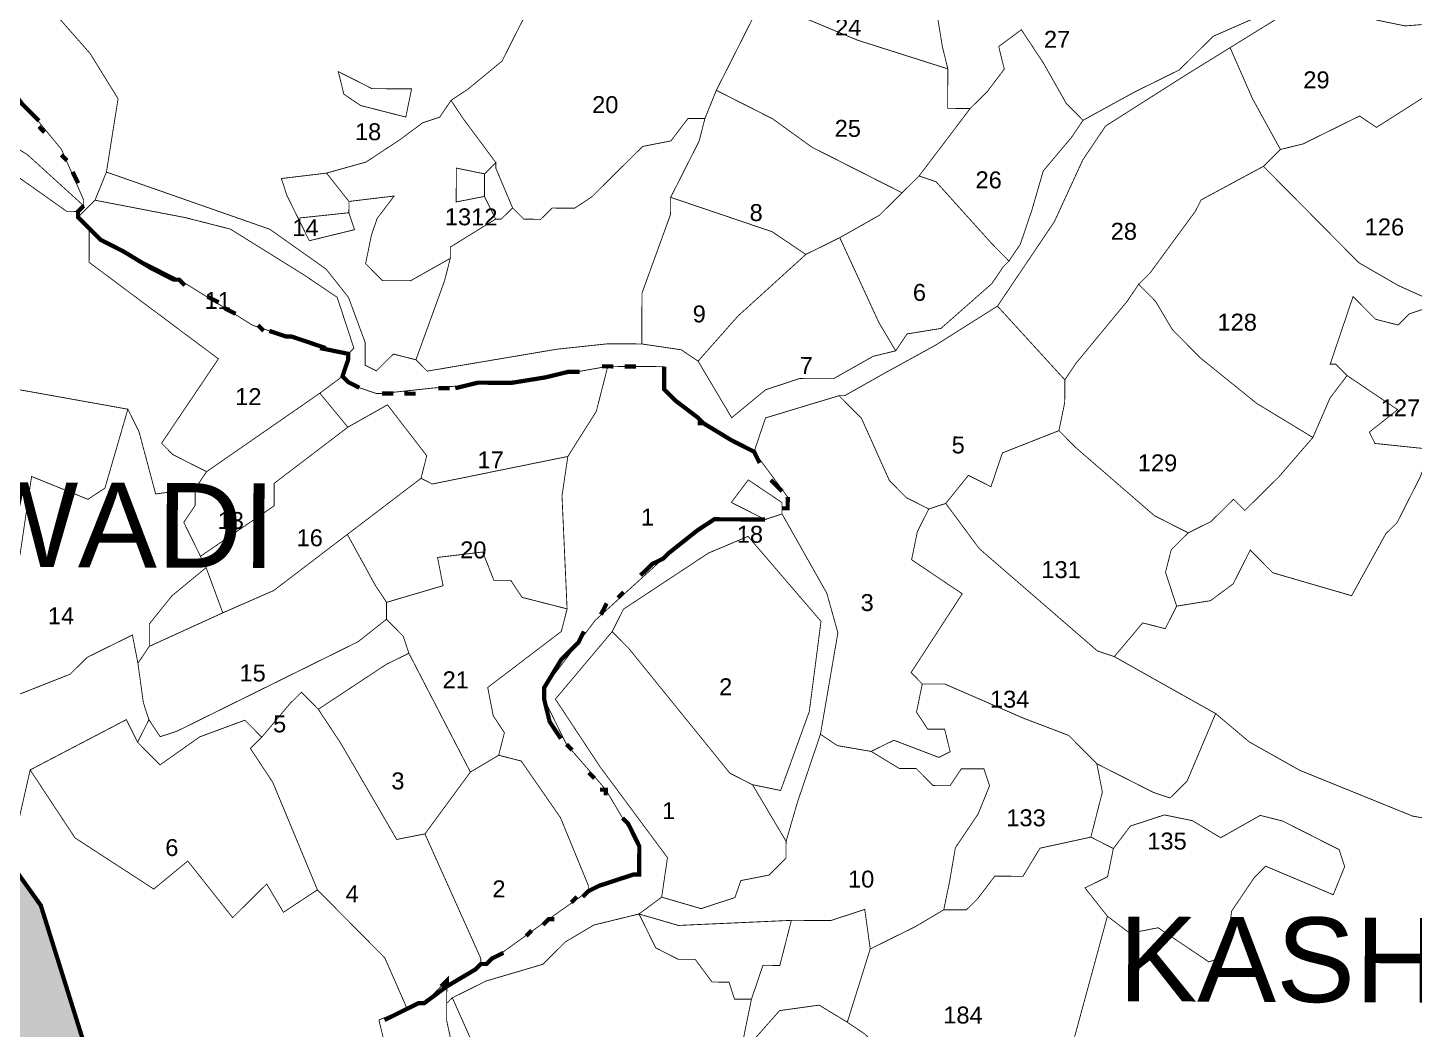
# Model space of a CAD drawing. Header units: metres. Extents: x 318080 to 326887, y 1838772 to 1852662.
# Drawn here: x 320271 to 321262, y 1850229 to 1850945 of the extents above; entities that cross this region are included whole.
import ezdxf

# ---------------------------------------------------------------- set-up
doc = ezdxf.new("R2010")
doc.units = ezdxf.units.M
doc.header["$MEASUREMENT"] = 0
for name, color, linetype in [('500M CRZ LINE', 11, 'Continuous'), ('NDZ-500M FROM CRZ', 2, 'Continuous'), ('SURVEY NO.', 7, 'Continuous'), ('SURVEY PLOT BOUNDARY', 35, 'Continuous'), ('VILLAGE BOUNDARY', 212, 'Continuous'), ('VILLAGE NAME', 3, 'Continuous')]:
    doc.layers.add(name, color=color, linetype=linetype)
doc.styles.add('PDF Arial', font='arial.ttf')
doc.styles.get("Standard").update_dxf_attribs({"font": 'arial.ttf'})

# ---------------------------------------------------------------- blocks, each defined once
blk = doc.blocks.new('22')
at = {"layer": 'NDZ-500M FROM CRZ'}
h = blk.add_hatch(dxfattribs=at)
h.set_pattern_fill('CROSS', color=256, scale=1.210221, angle=-0.27582)
h.set_pattern_definition([(359.724175, (307091.112, 1837970.982), (7.7218084, 7.6478177), [3.842451, -11.527353]), (89.724175, (307093.024, 1837969.051), (-7.6478177, 7.7218084), [3.842451, -11.527353])])
h.paths.add_polyline_path([(320359.75, 1850062.41), (320330.07, 1850159.66), (320280.61, 1850317.59), (320208.49, 1850418.8), (320084.03, 1850540.44), (320019.33, 1850597.17), (320027.98, 1850713.57), (320005, 1850883.74), (319985.38, 1850996.8), (319955.45, 1851075.12), (319942.64, 1851161.4), (319956.45, 1851281.25), (319971.21, 1851404.35), (319963.66, 1851513.32), (319935.89, 1851610.28), (319930.34, 1851651.74), (319953, 1851811.92), (319957.38, 1851884.52), (319949.85, 1851995.5), (319987.19, 1852037.45), (320026.98, 1852095.99), (320065.67, 1852172.46), (320100.58, 1852303.41), (320109.15, 1852406.25), (320109.52, 1852505.42), (320101.83, 1852561.61), (320094, 1852612.08), (320081.44, 1852654.5), (319764.78, 1852656.03), (319767.44, 1852647.94), (319771.43, 1852639.86), (319779.44, 1852627.71), (319779.42, 1852623.68), (319783.43, 1852619.63), (319787.43, 1852611.54), (319791.4, 1852599.42), (319795.38, 1852587.29), (319799.36, 1852575.17), (319799.28, 1852559.03), (319803.27, 1852550.94), (319803.19, 1852534.81), (319807.17, 1852522.68), (319806.92, 1852470.24), (319810.89, 1852458.12), (319810.62, 1852401.63), (319806.53, 1852389.55), (319806.3, 1852341.14), (319802.2, 1852329.05), (319798.13, 1852321.01), (319798.07, 1852308.9), (319793.98, 1852296.82), (319789.89, 1852284.73), (319783.75, 1852266.61), (319773.62, 1852256.57), (319769.53, 1852244.49), (319761.4, 1852232.42), (319753.29, 1852224.39), (319749.24, 1852220.38), (319741.14, 1852212.35), (319733.03, 1852204.32), (319720.89, 1852196.31), (319712.78, 1852188.28), (319700.64, 1852180.27), (319688.52, 1852176.29), (319680.42, 1852168.26), (319672.35, 1852168.3), (319660.21, 1852160.29), (319652.14, 1852160.33), (319652.12, 1852156.3), (319648.07, 1852152.28), (319652.02, 1852136.12), (319651.89, 1852107.88), (319647.78, 1852091.77), (319647.72, 1852079.66), (319643.63, 1852067.58), (319639.53, 1852055.5), (319635.44, 1852043.41), (319635.42, 1852039.38), (319631.33, 1852027.29), (319623.23, 1852019.26), (319623.21, 1852015.23), (319627.22, 1852011.18), (319631.2, 1851999.05), (319635.19, 1851990.96), (319639.2, 1851986.91), (319639.19, 1851982.88), (319643.18, 1851974.79), (319647.16, 1851962.67), (319651.13, 1851950.54), (319651.09, 1851942.47), (319655.07, 1851930.35), (319655.01, 1851918.25), (319659.02, 1851914.2), (319658.71, 1851849.65), (319654.62, 1851837.56), (319654.6, 1851833.53), (319650.41, 1851801.27), (319650.35, 1851789.17), (319642, 1851728.69), (319637.9, 1851716.61), (319637.84, 1851704.51), (319625.51, 1851656.15), (319617.27, 1851619.88), (319621.28, 1851615.83), (319621.21, 1851599.69), (319625.18, 1851587.57), (319625.16, 1851583.53), (319633.13, 1851563.32), (319637.09, 1851547.17), (319637.05, 1851539.1), (319645.06, 1851526.95), (319649.05, 1851518.87), (319657.06, 1851506.72), (319661.04, 1851494.6), (319661, 1851486.53), (319664.97, 1851474.41), (319668.95, 1851462.29), (319668.89, 1851450.19), (319672.89, 1851442.1), (319672.61, 1851385.62), (319668.52, 1851373.53), (319668.46, 1851361.43), (319664.39, 1851353.38), (319664.35, 1851345.31), (319660.28, 1851337.26), (319656.19, 1851325.18), (319656.17, 1851321.14), (319652.12, 1851317.13), (319651.96, 1851284.85), (319647.85, 1851268.74), (319647.81, 1851260.67), (319643.68, 1851240.52), (319639.63, 1851236.5), (319639.57, 1851224.4), (319635.51, 1851220.38), (319635.48, 1851212.31), (319631.4, 1851204.26), (319631.33, 1851188.13), (319635.32, 1851180.04), (319635.3, 1851176), (319639.28, 1851163.88), (319643.23, 1851147.73), (319643.17, 1851135.62), (319651.09, 1851103.31), (319651.07, 1851099.27), (319654.96, 1851071.01), (319654.91, 1851058.91), (319658.9, 1851050.82), (319662.88, 1851038.7), (319666.87, 1851030.61), (319666.83, 1851022.54), (319670.85, 1851018.49), (319670.79, 1851006.39), (319674.76, 1850994.26), (319674.71, 1850982.16), (319682.71, 1850970.02), (319686.71, 1850961.93), (319690.7, 1850953.84), (319694.68, 1850941.72), (319694.62, 1850929.62), (319698.58, 1850913.46), (319698.42, 1850881.19), (319702.42, 1850873.1), (319706.39, 1850860.97), (319710.37, 1850848.85), (319710.29, 1850832.71), (319714.27, 1850820.59), (319714.03, 1850772.18), (319709.98, 1850768.17), (319713.97, 1850760.08), (319717.95, 1850747.95), (319721.93, 1850735.83), (319725.9, 1850723.71), (319729.88, 1850711.59), (319729.62, 1850659.14), (319725.53, 1850647.06), (319721.3, 1850606.73), (319717.21, 1850594.65), (319713.12, 1850582.57), (319704.94, 1850558.4), (319688.68, 1850534.27), (319684.59, 1850522.19), (319672.45, 1850514.18), (319668.38, 1850506.13), (319664.33, 1850502.11), (319660.24, 1850490.03), (319656.14, 1850477.94), (319648.02, 1850465.88), (319652.03, 1850461.83), (319656.03, 1850453.74), (319660.02, 1850445.65), (319668.03, 1850433.51), (319668.01, 1850429.47), (319672.03, 1850425.42), (319688.04, 1850401.14), (319692.06, 1850397.08), (319700.07, 1850384.94), (319704.06, 1850376.85), (319708.06, 1850368.76), (319736.29, 1850368.63), (319748.37, 1850364.54), (319760.48, 1850364.48), (319772.56, 1850360.38), (319784.66, 1850360.33), (319796.74, 1850356.23), (319812.86, 1850352.12), (319824.96, 1850352.06), (319837.02, 1850343.94), (319861.18, 1850335.75), (319869.21, 1850327.64), (319881.27, 1850319.52), (319889.3, 1850311.41), (319901.36, 1850303.28), (319909.39, 1850295.17), (319909.37, 1850291.14), (319913.41, 1850291.12), (319917.42, 1850287.07), (319929.46, 1850274.91), (319937.49, 1850266.8), (319945.5, 1850254.66), (319949.52, 1850250.6), (319961.58, 1850242.47), (319969.61, 1850234.37), (319984.08, 1850224.62), (319993.69, 1850210.04), (320001.72, 1850201.94), (320009.73, 1850189.8), (320013.75, 1850185.74), (320017.74, 1850177.65), (320025.75, 1850165.51), (320029.73, 1850153.39), (320033.7, 1850141.27), (320037.68, 1850129.14), (320041.63, 1850112.99), (320045.61, 1850100.86), (320045.26, 1850028.25), (320041.17, 1850016.16), (320045.18, 1850012.11), (320061.24, 1849995.89), (320069.25, 1849983.75), (320077.28, 1849975.64), (320087.95, 1849959.45), (320093.25, 1849943.29), (320101.28, 1849935.18), (320105.24, 1849919.03), (320109.21, 1849906.9), (320113.19, 1849894.78), (320113.13, 1849882.68), (320117.11, 1849870.56), (320116.95, 1849838.28), (320112.86, 1849826.2), (320112.76, 1849806.03), (320120.81, 1849801.95), (320132.89, 1849797.86), (320136.91, 1849793.81), (320144.96, 1849789.73), (320157.02, 1849781.61), (320165.05, 1849773.5), (320177.11, 1849765.37), (320185.14, 1849757.26), (320197.2, 1849749.14), (320197.18, 1849745.1), (320201.19, 1849741.05), (320209.22, 1849732.94), (320217.23, 1849720.8), (320225.26, 1849712.69), (320229.26, 1849704.6), (320233.23, 1849692.48), (320241.24, 1849680.34), (320245.22, 1849668.22), (320249.19, 1849656.09), (320249.13, 1849643.99), (320253.15, 1849639.94), (320253.05, 1849619.77), (320257.03, 1849607.64), (320256.75, 1849551.16), (320252.68, 1849543.11), (320252.62, 1849531.01), (320248.53, 1849518.93), (320248.51, 1849514.89), (320252.53, 1849510.84), (320256.5, 1849498.72), (320260.48, 1849486.59), (320264.45, 1849474.47), (320268.43, 1849462.35), (320272.42, 1849454.26), (320272.38, 1849446.19), (320276.36, 1849434.07), (320276.05, 1849369.52), (320271.96, 1849357.44), (320267.84, 1849341.32), (320267.83, 1849337.28), (320263.77, 1849333.27), (320259.7, 1849325.22), (320259.66, 1849317.15), (320255.61, 1849313.14), (320255.57, 1849305.07), (320251.48, 1849292.98), (320247.4, 1849284.93), (320243.31, 1849272.85), (320235.19, 1849260.79), (320227.08, 1849252.76), (320222.99, 1849240.67), (320218.95, 1849240.69), (320214.88, 1849232.64), (320206.78, 1849224.61), (320206.68, 1849204.44), (320210.65, 1849192.32), (320210.58, 1849176.18), (320206.5, 1849168.13), (320206.33, 1849131.82), (320202.26, 1849123.77), (320198.16, 1849111.69), (320198.15, 1849107.65), (320202.16, 1849103.6), (320202, 1849071.33), (320197.91, 1849059.24), (320197.85, 1849047.14), (320193.74, 1849031.02), (320189.67, 1849022.97), (320189.63, 1849014.9), (320184.86, 1849000.81), (320189.49, 1848986.66), (320197.5, 1848974.52), (320201.48, 1848962.4), (320201.46, 1848958.36), (320205.42, 1848942.21), (320209.41, 1848934.12), (320221.47, 1848925.99), (320229.5, 1848917.88), (320257.66, 1848901.61), (320257.64, 1848897.58), (320265.67, 1848889.47), (320273.72, 1848885.4), (320277.75, 1848885.38), (320289.83, 1848881.28), (320293.85, 1848877.23), (320301.91, 1848877.19), (320309.96, 1848873.12), (320317.99, 1848865.01), (320330.07, 1848860.92), (320342.14, 1848852.79), (320350.16, 1848844.68), (320358.21, 1848840.61), (320374.33, 1848836.5), (320386.43, 1848836.44), (320410.59, 1848828.25), (320414.63, 1848828.24), (320430.72, 1848820.09), (320442.8, 1848816), (320446.82, 1848811.94), (320454.89, 1848811.9), (320458.9, 1848807.85), (320466.95, 1848803.78), (320475, 1848799.7), (320487.08, 1848795.61), (320491.09, 1848791.56), (320495.13, 1848791.54), (320503.17, 1848787.46), (320515.22, 1848775.3), (320527.3, 1848771.21), (320535.35, 1848767.14), (320547.41, 1848759.01), (320559.47, 1848750.88), (320567.5, 1848742.78), (320579.56, 1848734.65), (320583.58, 1848730.6), (320591.6, 1848722.49), (320599.61, 1848710.35), (320607.64, 1848702.24), (320611.62, 1848690.12), (320619.63, 1848677.97), (320627.58, 1848653.73), (320631.61, 1848653.71), (320631.57, 1848645.64), (320635.57, 1848637.55), (320639.52, 1848621.4), (320639.47, 1848609.29), (320643.5, 1848609.27), (320651.51, 1848597.13), (320663.57, 1848589), (320671.6, 1848580.9), (320679.61, 1848568.75), (320687.64, 1848560.65), (320691.65, 1848556.59), (320691.63, 1848552.56), (320695.63, 1848544.47), (320703.66, 1848536.36), (320707.63, 1848524.24), (320711.61, 1848512.12), (320715.56, 1848495.96), (320719.54, 1848483.84), (320723.51, 1848471.72), (320723.05, 1848374.89), (320727.02, 1848362.77), (320731, 1848350.65), (320730.86, 1848322.41), (320734.84, 1848310.28), (320730.75, 1848298.2), (320730.73, 1848294.17), (320734.72, 1848286.08), (320738.68, 1848269.92), (320738.64, 1848261.85), (320742.63, 1848253.76), (320742.56, 1848237.63), (320746.53, 1848225.5), (320750.51, 1848213.38), (320750.43, 1848197.24), (320754.4, 1848185.12), (320754.37, 1848177.05), (320758.36, 1848168.96), (320766.37, 1848156.82), (320770.36, 1848148.73), (320774.36, 1848140.65), (320778.33, 1848128.52), (320786.34, 1848116.38), (320790.34, 1848108.29), (320794.35, 1848104.24), (320802.38, 1848096.13), (320814.44, 1848088.01), (320818.44, 1848079.92), (320826.49, 1848075.84), (320834.5, 1848063.7), (320842.52, 1848055.59), (320850.55, 1848047.49), (320850.55, 1848047.49), (320858.56, 1848035.35), (320862.58, 1848031.29), (320866.57, 1848023.2), (320882.59, 1847998.92), (320886.56, 1847986.8), (320890.56, 1847978.71), (320894.59, 1847978.69), (320902.62, 1847970.58), (320914.68, 1847962.45), (320930.74, 1847946.24), (320942.77, 1847930.04), (320946.8, 1847930.02), (320962.82, 1847905.74), (320970.85, 1847897.63), (320978.8, 1847873.39), (320986.81, 1847861.25), (320990.78, 1847849.12), (320990.72, 1847837.02), (320994.68, 1847820.86), (320994.6, 1847804.73), (320998.6, 1847796.64), (320998.48, 1847772.43), (320994.37, 1847756.31), (320994.31, 1847744.21), (320990.22, 1847732.13), (320986.13, 1847720.04), (320986.11, 1847716.01), (320990.1, 1847707.92), (320998.09, 1847691.75), (320998.05, 1847683.68), (321002.05, 1847675.59), (321002.03, 1847671.55), (321006, 1847659.43), (321005.95, 1847647.33), (321009.92, 1847635.21), (321009.73, 1847594.86), (321005.6, 1847574.71), (321005.58, 1847570.68), (321009.55, 1847558.55), (321009.45, 1847538.38), (321013.43, 1847526.26), (321013.22, 1847481.88), (321009.12, 1847469.8), (321009.09, 1847461.73), (321004.97, 1847445.61), (321004.95, 1847441.58), (321000.86, 1847429.49), (320996.81, 1847425.48), (320996.69, 1847401.27), (320992.6, 1847389.19), (320992.54, 1847377.08), (320988.45, 1847365), (320984.4, 1847360.99), (320984.36, 1847352.92), (320980.31, 1847348.9), (320976.21, 1847336.82), (320972.12, 1847324.73), (320964, 1847312.67), (320955.89, 1847304.64), (320947.76, 1847292.58), (320931.55, 1847276.52), (320927.5, 1847272.5), (320915.36, 1847264.49), (320907.25, 1847256.46), (320895.11, 1847248.45), (320882.97, 1847240.44), (320878.94, 1847240.46), (320874.89, 1847236.44), (320850.61, 1847220.42), (320842.52, 1847216.43), (320834.41, 1847208.4), (320834.33, 1847192.26), (320830.28, 1847188.25), (320830.11, 1847151.94), (320821.61, 1847063.22), (320821.59, 1847059.19), (320829.62, 1847051.08), (320833.6, 1847038.96), (320841.61, 1847026.81), (320845.58, 1847014.69), (320853.53, 1846990.45), (320857.53, 1846982.36), (320857.49, 1846974.29), (320873.49, 1846945.97), (320885.51, 1846929.78), (320889.52, 1846925.72), (320897.53, 1846913.58), (320913.57, 1846893.33), (320921.58, 1846881.19), (320925.56, 1846869.07), (320929.53, 1846856.94), (320937.54, 1846844.8), (320941.56, 1846840.75), (320953.62, 1846832.62), (320989.8, 1846808.24), (321001.89, 1846804.15), (321009.93, 1846800.07), (321046.14, 1846779.73), (321058.22, 1846775.63), (321094.41, 1846751.25), (321102.44, 1846743.15), (321110.45, 1846731), (321122.51, 1846722.88), (321130.54, 1846714.77), (321134.53, 1846706.68), (321138.53, 1846698.59), (321146.56, 1846690.49), (321154.57, 1846678.34), (321158.58, 1846674.29), (321168.62, 1846664.16), (321174.66, 1846662.11), (321178.69, 1846662.09), (321190.77, 1846658), (321194.79, 1846653.94), (321210.88, 1846645.8), (321214.9, 1846641.74), (321226.96, 1846633.62), (321235.01, 1846629.54), (321239.02, 1846625.49), (321243.05, 1846625.47), (321251.08, 1846617.36), (321263.13, 1846605.2), (321271.15, 1846597.09), (321275.15, 1846589.01), (321279.18, 1846588.99), (321287.21, 1846580.88), (321295.24, 1846572.77), (321303.25, 1846560.63), (321335.31, 1846516.1), (321343.33, 1846507.99), (321351.34, 1846495.85), (321355.38, 1846495.83), (321363.41, 1846487.72), (321375.49, 1846483.63), (321383.5, 1846471.48), (321395.56, 1846463.36), (321403.59, 1846455.25), (321407.6, 1846451.2), (321407.58, 1846447.16), (321415.63, 1846443.09), (321423.66, 1846434.98), (321423.64, 1846430.95), (321431.69, 1846426.87), (321439.72, 1846418.77), (321447.73, 1846406.62), (321451.72, 1846398.54), (321459.75, 1846390.43), (321467.76, 1846378.29), (321471.75, 1846370.2), (321475.75, 1846362.11), (321479.72, 1846349.99), (321487.73, 1846337.85), (321491.71, 1846325.72), (321491.63, 1846309.59), (321499.66, 1846301.48), (321507.71, 1846297.41), (321519.77, 1846289.28), (321531.83, 1846281.15), (321539.86, 1846273.04), (321551.92, 1846264.92), (321559.95, 1846256.81), (321563.95, 1846248.72), (321571.97, 1846240.61), (321579.98, 1846228.47), (321583.98, 1846220.38), (321587.99, 1846216.33), (321712.59, 1846122.94), (321716.63, 1846122.92), (321724.65, 1846114.81), (321825.09, 1846029.6), (321829.1, 1846025.55), (321845.16, 1846009.33), (321857.2, 1845997.17), (321861.2, 1845989.09), (321869.21, 1845976.94), (321961.23, 1845819.16), (321969.23, 1845807.01), (321973.21, 1845794.89), (321977.19, 1845782.77), (321985.6, 1845758.2), (322011.07, 1845740.28), (322027.14, 1845741.07), (322041.57, 1845750.18), (322053.14, 1845765.4), (322114.51, 1845818.42), (322055.36, 1845831.33), (322026.8, 1845862.64), (322014.1, 1845909.68), (322016.18, 1845957.77), (322026.6, 1845992.32), (322008.69, 1846010.36), (322001.9, 1846034.39), (322005.68, 1846073.54), (322012.98, 1846098.61), (322027.21, 1846119.41), (322047.14, 1846136.39), (322061.25, 1846143.49), (322071.77, 1846157.52), (322077.84, 1846161.52), (322085.92, 1846165.52), (322091.94, 1846157.42), (322095.75, 1846141.67), (322106.77, 1846126.22), (322130.26, 1846117.92), (322120.08, 1846137.11), (322059.96, 1846218.09), (321907.41, 1846339.47), (321851.06, 1846396.61), (321754.24, 1846481.38), (321607, 1846673.48), (321446.15, 1846833.18), (321363.67, 1846895.62), (321269.02, 1846992.48), (321204.03, 1847024.82), (321152.43, 1847073.73), (321172.7, 1847093.81), (321216.36, 1847154.12), (321264.47, 1847242.86), (321290.98, 1847363.54), (321313.67, 1847461.74), (321308.24, 1847597.46), (321294.75, 1847728.64), (321295.1, 1847801.26), (321286.7, 1847880.25), (321265.62, 1847960.77), (321243.69, 1848013.32), (321212.17, 1848066.31), (321147.53, 1848148.94), (321074.83, 1848244.98), (321041.28, 1848284.6), (321031.38, 1848322.98), (321025.43, 1848450.47), (321014.27, 1848538.9), (320982.49, 1848639.92), (320946.52, 1848710.69), (320887.09, 1848801.8), (320851.43, 1848870.76), (320784.75, 1848943.01), (320695.55, 1849012.23), (320616.52, 1849064.67), (320532.92, 1849102.01), (320513.32, 1849122.71), (320513.29, 1849151.12), (320553.81, 1849251.18), (320574.58, 1849376.15), (320570.44, 1849496.9), (320559.24, 1849541.64), (320551.74, 1849658.67), (320530.21, 1849750.03), (320496.11, 1849834.44), (320420.01, 1849945.75)])
at = {"layer": '500M CRZ LINE', "ltscale": 0.5, "const_width": 3.03, "flags": 128}
blk.add_lwpolyline([(319971.21, 1851404.35), (319956.45, 1851281.25), (319942.64, 1851161.4), (319955.45, 1851075.12), (319985.38, 1850996.8), (320005, 1850883.74), (320027.98, 1850713.57), (320019.33, 1850597.17), (320084.03, 1850540.44), (320208.49, 1850418.8), (320280.61, 1850317.59), (320330.07, 1850159.66), (320359.75, 1850062.41), (320420.01, 1849945.75), (320496.11, 1849834.44), (320530.21, 1849750.03), (320551.74, 1849658.67), (320559.24, 1849541.64), (320570.44, 1849496.9), (320574.58, 1849376.15)], dxfattribs=at)
at = {"layer": 'NDZ-500M FROM CRZ', "flags": 128}
blk.add_lwpolyline([(320574.58, 1849376.15), (320570.44, 1849496.9), (320559.24, 1849541.64), (320551.74, 1849658.67), (320530.21, 1849750.03), (320496.11, 1849834.44), (320420.01, 1849945.75), (320359.75, 1850062.41), (320330.07, 1850159.66), (320280.61, 1850317.59), (320208.49, 1850418.8), (320084.03, 1850540.44), (320019.33, 1850597.17), (320027.98, 1850713.57), (320005, 1850883.74), (319985.38, 1850996.8), (319955.45, 1851075.12), (319942.64, 1851161.4), (319956.45, 1851281.25), (319971.21, 1851404.35)], dxfattribs=at)
at = {"layer": 'SURVEY PLOT BOUNDARY', "lineweight": 18, "const_width": 0.605}
for points in [[(320267.88, 1851023.68), (320287.87, 1850987.28), (320279.76, 1850979.25), (320283.72, 1850963.09), (320315.81, 1850926.63), (320335.83, 1850894.25), (320327.51, 1850841.85), (320319.34, 1850821.71), (320307.18, 1850809.67), (320307.2, 1850813.7), (320311.26, 1850817.72), (320311.28, 1850821.75), (320295.32, 1850858.14), (320255.21, 1850906.75)], [(320638.76, 1850977.52), (320610.26, 1850921.17), (320585.96, 1850901.12), (320573.82, 1850893.11), (320565.69, 1850881.04), (320553.57, 1850877.07), (320537.38, 1850865.04), (320513.1, 1850849.02), (320484.82, 1850841.09), (320452.53, 1850837.21), (320456.51, 1850825.09), (320464.5, 1850808.91), (320472.49, 1850792.74), (320504.8, 1850800.65), (320500.82, 1850812.77), (320500.86, 1850820.84), (320533.15, 1850824.72), (320520.97, 1850808.64), (320516.88, 1850796.56), (320512.75, 1850776.4), (320524.79, 1850764.24), (320544.96, 1850764.15), (320573.27, 1850780.15), (320569.16, 1850764.03), (320548.72, 1850707.65), (320532.61, 1850711.76), (320520.45, 1850699.71), (320512.4, 1850703.79), (320512.48, 1850719.92), (320500.53, 1850752.26), (320484.49, 1850772.51), (320444.29, 1850800.94), (320327.51, 1850841.85), (320335.83, 1850894.25), (320315.81, 1850926.63), (320283.72, 1850963.09)], [(321291.92, 1850909.82), (321235.27, 1850873.79), (321223.21, 1850881.91), (321182.77, 1850861.94), (321166.62, 1850857.98), (321146.62, 1850894.39), (321130.66, 1850930.77), (321163.03, 1850950.79), (321183.24, 1850958.76), (321211.49, 1850962.66), (321235.64, 1850950.44), (321255.79, 1850946.31), (321304.21, 1850950.11)], [(321163.03, 1850950.79), (321130.66, 1850930.77), (321098.3, 1850910.76), (321041.65, 1850874.72), (321025.4, 1850850.59), (321005.02, 1850806.31), (320980.64, 1850770.12), (320964.39, 1850745.99), (320919.88, 1850717.96), (320883.48, 1850697.96), (320855.17, 1850681.96), (320851.13, 1850681.98), (320798.62, 1850666.1), (320790.43, 1850641.93), (320754.23, 1850662.28), (320750.21, 1850666.33), (320726.11, 1850686.62), (320726.19, 1850702.76), (320685.85, 1850702.95), (320641.44, 1850695.1), (320605.12, 1850691.24), (320560.73, 1850687.42), (320524.4, 1850683.56), (320520.37, 1850683.57), (320508.29, 1850687.67), (320496.22, 1850695.79), (320500.34, 1850711.91), (320504.39, 1850715.93), (320492.46, 1850752.29), (320468.34, 1850768.55), (320416.06, 1850801.08), (320383.82, 1850809.3), (320319.34, 1850821.71), (320327.51, 1850841.85), (320444.29, 1850800.94), (320484.49, 1850772.51), (320500.53, 1850752.26), (320512.48, 1850719.92), (320512.4, 1850703.79), (320520.45, 1850699.71), (320532.61, 1850711.76), (320548.72, 1850707.65), (320556.75, 1850699.54), (320649.6, 1850715.23), (320685.93, 1850719.09), (320710.13, 1850718.97), (320738.35, 1850714.8), (320750.41, 1850706.67), (320774.42, 1850666.21), (320798.72, 1850686.27), (320822.96, 1850694.22), (320847.16, 1850694.11), (320875.47, 1850710.11), (320891.63, 1850714.06), (320899.75, 1850726.13), (320923.97, 1850730.05), (320960.43, 1850762.15), (320968.56, 1850774.21), (320972.61, 1850778.22), (320980.74, 1850790.29), (320988.92, 1850814.46), (320997.12, 1850842.66), (321017.41, 1850866.77), (321025.54, 1850878.83), (321061.94, 1850898.83), (321094.28, 1850914.81), (321118.6, 1850938.9), (321154.98, 1850954.86)], [(321285.32, 1850377.31), (321261.14, 1850381.46), (321180.62, 1850414.12), (321144.41, 1850434.47), (321120.31, 1850454.76), (321047.89, 1850495.45), (321068.18, 1850519.56), (321084.29, 1850515.45), (321092.44, 1850531.55), (321116.66, 1850535.46), (321132.85, 1850547.49), (321145.07, 1850571.64), (321161.13, 1850555.42), (321217.52, 1850539.01), (321241.94, 1850583.27), (321250.05, 1850591.3), (321266.34, 1850623.5)], [(320240.95, 1850458.99), (320301.58, 1850482.91), (320313.74, 1850494.95), (320346.08, 1850510.93), (320350.02, 1850490.74), (320353.92, 1850462.48), (320357.89, 1850450.36), (320349.75, 1850434.26), (320341.76, 1850450.44), (320273.01, 1850414.46), (320256.53, 1850341.92)], [(319996.22, 1850734.51), (320342.83, 1850672.33), (320326.42, 1850615.92), (320314.28, 1850607.91), (320274.02, 1850624.24), (320265.68, 1850567.8)], [(320265.68, 1850567.8), (320274.02, 1850624.24), (320314.28, 1850607.91), (320326.42, 1850615.92), (320342.83, 1850672.33), (320350.82, 1850656.15), (320362.7, 1850611.71), (320390.96, 1850615.61), (320390.9, 1850603.51), (320382.78, 1850591.44), (320394.76, 1850567.18), (320398.76, 1850559.09), (320374.46, 1850539.04), (320358.22, 1850518.94), (320358.15, 1850502.81), (320350.02, 1850490.74), (320346.08, 1850510.93), (320313.74, 1850494.95), (320301.58, 1850482.91), (320240.95, 1850458.99)], [(320810.39, 1850597.46), (320810.39, 1850597.46)], [(321010.11, 1850189.01), (321042.97, 1850309.89), (321059.04, 1850297.71), (321079.23, 1850301.65), (321115.42, 1850277.26), (321127.54, 1850281.24), (321131.73, 1850313.5), (321147.98, 1850337.62), (321156.08, 1850345.65), (321204.39, 1850325.25), (321212.56, 1850345.38), (321208.58, 1850357.51), (321168.34, 1850377.87), (321152.23, 1850381.98), (321123.91, 1850365.98), (321103.8, 1850378.18), (321083.65, 1850382.31), (321059.41, 1850374.36), (321047.23, 1850358.28), (321031.14, 1850366.43), (321039.36, 1850398.66), (321035.42, 1850418.86), (321075.66, 1850398.49), (321087.74, 1850394.4), (321099.9, 1850406.44), (321120.31, 1850454.76), (321144.41, 1850434.47), (321180.62, 1850414.12), (321261.14, 1850381.46), (321285.32, 1850377.31)], [(320256.53, 1850341.92), (320273.01, 1850414.46), (320305.05, 1850365.89), (320361.34, 1850329.31), (320385.64, 1850349.36), (320417.72, 1850308.86), (320442.04, 1850332.95), (320454.04, 1850312.72), (320478.32, 1850328.75), (320526.49, 1850280.1), (320542.45, 1850243.71), (320522.25, 1850235.74), (320526.2, 1850219.58)], [(320526.2, 1850219.58), (320522.25, 1850235.74), (320542.45, 1850243.71), (320554.57, 1850247.69), (320570.79, 1850263.75), (320570.77, 1850259.71), (320570.71, 1850247.61), (320570.65, 1850235.51), (320586.44, 1850162.81)], [(320586.44, 1850162.81), (320570.65, 1850235.51), (320570.71, 1850247.61), (320574.76, 1850251.63), (320610.68, 1850170.76)]]:
    blk.add_lwpolyline(points, dxfattribs=at)
for points in [[(320311.26, 1850817.72), (320271.09, 1850854.22), (320198.7, 1850898.95), (320130.22, 1850919.45), (320081.86, 1850927.75), (320017.28, 1850920), (319981.04, 1850932.27), (319965.46, 1851049.35), (320034.23, 1851089.36), (320046.37, 1851097.37), (320070.67, 1851117.43), (320143.43, 1851149.35), (320179.79, 1851161.28), (320183.83, 1851161.26), (320187.86, 1851161.24), (320191.9, 1851161.22), (320183.77, 1851149.16), (320187.69, 1851124.93), (320187.43, 1851072.49), (320207.06, 1850959.43), (320255.21, 1850906.75), (320295.32, 1850858.14), (320311.28, 1850821.75)], [(321154.98, 1850954.86), (321118.6, 1850938.9), (321094.28, 1850914.81), (321061.94, 1850898.83), (321025.54, 1850878.83), (321013.49, 1850890.99), (320997.49, 1850919.31), (320981.48, 1850943.59), (320965.28, 1850931.57), (320969.24, 1850915.41), (320957.06, 1850899.33), (320944.9, 1850887.29), (320928.77, 1850887.37), (320928.9, 1850915.61), (320924.95, 1850931.76), (320921.03, 1850955.99), (320921.14, 1850980.2), (320921.51, 1851056.85), (320953.71, 1851040.56)], [(320921.14, 1850980.2), (320921.03, 1850955.99), (320924.95, 1850931.76), (320928.9, 1850915.61), (320864.46, 1850936.09), (320796.02, 1850964.66), (320788.07, 1850988.9), (320800.33, 1851021.12), (320816.44, 1851017.01)], [(320788.07, 1850988.9), (320796.02, 1850964.66), (320763.44, 1850900.27), (320755.28, 1850880.13), (320743.18, 1850880.19), (320731, 1850864.11), (320710.81, 1850860.17), (320674.33, 1850824.04), (320662.19, 1850816.03), (320646.06, 1850816.11), (320637.95, 1850808.08), (320625.85, 1850808.14), (320617.82, 1850816.24), (320605.85, 1850844.54), (320605.87, 1850848.58), (320581.83, 1850880.97), (320573.82, 1850893.11), (320585.96, 1850901.12), (320610.26, 1850921.17), (320638.76, 1850977.52), (320638.84, 1850993.66), (320654.98, 1850993.58), (320691.28, 1850993.4), (320771.9, 1850980.91)], [(320928.9, 1850915.61), (320928.77, 1850887.37), (320944.9, 1850887.29), (320908.36, 1850839.05), (320896.2, 1850827.01), (320831.82, 1850859.59), (320803.68, 1850879.9), (320763.44, 1850900.27), (320796.02, 1850964.66), (320864.46, 1850936.09)], [(321025.54, 1850878.83), (321017.41, 1850866.77), (320997.12, 1850842.66), (320988.92, 1850814.46), (320980.74, 1850790.29), (320972.61, 1850778.22), (320960.57, 1850790.39), (320920.45, 1850834.96), (320908.36, 1850839.05), (320944.9, 1850887.29), (320957.06, 1850899.33), (320969.24, 1850915.41), (320965.28, 1850931.57), (320981.48, 1850943.59), (320997.49, 1850919.31), (321013.49, 1850890.99)], [(320311.26, 1850817.72), (320307.2, 1850813.7), (320299.14, 1850813.74), (320258.93, 1850842.18), (320182.53, 1850890.96), (320118.08, 1850911.44), (320065.67, 1850915.73), (320013.19, 1850907.91), (319980.96, 1850916.14), (319981.04, 1850932.27), (320017.28, 1850920), (320081.86, 1850927.75), (320130.22, 1850919.45), (320198.7, 1850898.95), (320271.09, 1850854.22)], [(321166.62, 1850857.98), (321154.46, 1850845.93), (321109.97, 1850821.94), (321105.9, 1850813.89), (321073.42, 1850769.67), (321065.31, 1850761.64), (321057.18, 1850749.58), (321020.67, 1850705.37), (321012.54, 1850693.31), (320964.39, 1850745.99), (320980.64, 1850770.12), (321005.02, 1850806.31), (321025.4, 1850850.59), (321041.65, 1850874.72), (321098.3, 1850910.76), (321130.66, 1850930.77), (321146.62, 1850894.39)], [(320307.2, 1850813.7), (320307.18, 1850809.67), (320315.21, 1850801.56), (320315.1, 1850777.36), (320407.54, 1850708.32), (320375.04, 1850660.07), (320366.91, 1850648), (320374.94, 1850639.9), (320399.09, 1850627.68), (320390.96, 1850615.61), (320362.7, 1850611.71), (320350.82, 1850656.15), (320342.83, 1850672.33), (319996.22, 1850734.51), (319980.96, 1850916.14), (320013.19, 1850907.91), (320065.67, 1850915.73), (320118.08, 1850911.44), (320182.53, 1850890.96), (320258.93, 1850842.18), (320299.14, 1850813.74)], [(320541.49, 1850881.16), (320509.26, 1850889.39), (320497.2, 1850897.51), (320493.24, 1850913.67), (320517.38, 1850901.45), (320545.62, 1850901.31)], [(320541.49, 1850881.16), (320545.62, 1850901.31), (320517.38, 1850901.45), (320493.24, 1850913.67), (320497.2, 1850897.51), (320509.26, 1850889.39)], [(321287.09, 1850744.44), (321250.86, 1850760.75), (321222.7, 1850777.02), (321154.46, 1850845.93), (321166.62, 1850857.98), (321182.77, 1850861.94), (321223.21, 1850881.91), (321235.27, 1850873.79), (321291.92, 1850909.82), (321304.02, 1850909.77), (321312.03, 1850897.62), (321320.02, 1850881.45), (321307.86, 1850869.4), (321319.88, 1850853.21), (321315.73, 1850829.02), (321291.2, 1850760.55)], [(320896.2, 1850827.01), (320879.99, 1850810.95), (320851.68, 1850794.94), (320827.42, 1850782.96), (320803.29, 1850799.21), (320730.8, 1850823.77), (320751.17, 1850864.01), (320755.28, 1850880.13), (320763.44, 1850900.27), (320803.68, 1850879.9), (320831.82, 1850859.59)], [(320605.87, 1850848.58), (320597.77, 1850840.55), (320577.62, 1850844.68), (320577.5, 1850820.47), (320597.69, 1850824.41), (320605.68, 1850808.23), (320573.31, 1850788.22), (320573.27, 1850780.15), (320544.96, 1850764.15), (320524.79, 1850764.24), (320512.75, 1850776.4), (320516.88, 1850796.56), (320520.97, 1850808.64), (320533.15, 1850824.72), (320500.86, 1850820.84), (320484.82, 1850841.09), (320513.1, 1850849.02), (320537.38, 1850865.04), (320553.57, 1850877.07), (320565.69, 1850881.04), (320573.82, 1850893.11), (320581.83, 1850880.97)], [(320730.8, 1850823.77), (320730.74, 1850811.66), (320710.3, 1850755.28), (320710.19, 1850731.07), (320710.13, 1850718.97), (320685.93, 1850719.09), (320649.6, 1850715.23), (320556.75, 1850699.54), (320548.72, 1850707.65), (320569.16, 1850764.03), (320573.27, 1850780.15), (320573.31, 1850788.22), (320605.68, 1850808.23), (320609.71, 1850808.21), (320617.82, 1850816.24), (320625.85, 1850808.14), (320637.95, 1850808.08), (320646.06, 1850816.11), (320662.19, 1850816.03), (320674.33, 1850824.04), (320710.81, 1850860.17), (320731, 1850864.11), (320743.18, 1850880.19), (320755.28, 1850880.13), (320751.17, 1850864.01)], [(320617.82, 1850816.24), (320609.71, 1850808.21), (320605.68, 1850808.23), (320597.69, 1850824.41), (320597.71, 1850828.44), (320597.77, 1850840.55), (320605.87, 1850848.58), (320605.85, 1850844.54)], [(320500.86, 1850820.84), (320500.82, 1850812.77), (320464.5, 1850808.91), (320456.51, 1850825.09), (320452.53, 1850837.21), (320484.82, 1850841.09)], [(320597.77, 1850840.55), (320597.71, 1850828.44), (320597.69, 1850824.41), (320577.5, 1850820.47), (320577.62, 1850844.68)], [(320972.61, 1850778.22), (320968.56, 1850774.21), (320960.43, 1850762.15), (320923.97, 1850730.05), (320899.75, 1850726.13), (320891.63, 1850714.06), (320879.62, 1850734.29), (320851.68, 1850794.94), (320879.99, 1850810.95), (320896.2, 1850827.01), (320908.36, 1850839.05), (320920.45, 1850834.96), (320960.57, 1850790.39)], [(321287.09, 1850744.44), (321283.01, 1850736.39), (321270.95, 1850744.51), (321258.83, 1850740.54), (321250.72, 1850732.51), (321234.61, 1850736.62), (321218.55, 1850752.83), (321202.18, 1850704.5), (321206.22, 1850704.48), (321214.25, 1850696.37), (321202.07, 1850680.29), (321189.83, 1850652.11), (321149.61, 1850676.51), (321109.43, 1850708.98), (321089.36, 1850729.25), (321077.35, 1850749.48), (321065.31, 1850761.64), (321073.42, 1850769.67), (321105.9, 1850813.89), (321109.97, 1850821.94), (321154.46, 1850845.93), (321222.7, 1850777.02), (321250.86, 1850760.75)], [(320500.34, 1850711.91), (320456.02, 1850724.23), (320431.86, 1850732.41), (320379.58, 1850764.94), (320323.24, 1850793.45), (320315.21, 1850801.56), (320307.18, 1850809.67), (320319.34, 1850821.71), (320383.82, 1850809.3), (320416.06, 1850801.08), (320468.34, 1850768.55), (320492.46, 1850752.29), (320504.39, 1850715.93)], [(320827.42, 1850782.96), (320778.8, 1850738.81), (320750.41, 1850706.67), (320738.35, 1850714.8), (320710.13, 1850718.97), (320710.19, 1850731.07), (320710.3, 1850755.28), (320730.74, 1850811.66), (320730.8, 1850823.77), (320803.29, 1850799.21)], [(320464.5, 1850808.91), (320500.82, 1850812.77), (320504.8, 1850800.65), (320472.49, 1850792.74)], [(320496.22, 1850695.79), (320480.03, 1850683.77), (320399.09, 1850627.68), (320374.94, 1850639.9), (320366.91, 1850648), (320375.04, 1850660.07), (320407.54, 1850708.32), (320315.1, 1850777.36), (320315.21, 1850801.56), (320323.24, 1850793.45), (320379.58, 1850764.94), (320431.86, 1850732.41), (320456.02, 1850724.23), (320500.34, 1850711.91)], [(320891.63, 1850714.06), (320875.47, 1850710.11), (320847.16, 1850694.11), (320822.96, 1850694.22), (320798.72, 1850686.27), (320774.42, 1850666.21), (320750.41, 1850706.67), (320778.8, 1850738.81), (320827.42, 1850782.96), (320851.68, 1850794.94), (320879.62, 1850734.29)], [(321189.83, 1850652.11), (321165.49, 1850623.99), (321141.17, 1850599.9), (321133.14, 1850608), (321116.93, 1850591.94), (321100.76, 1850583.95), (321076.61, 1850596.17), (321020.38, 1850644.86), (321008.33, 1850657.02), (321012.46, 1850677.17), (321012.54, 1850693.31), (321020.67, 1850705.37), (321057.18, 1850749.58), (321065.31, 1850761.64), (321077.35, 1850749.48), (321089.36, 1850729.25), (321109.43, 1850708.98), (321149.61, 1850676.51)], [(321283.01, 1850736.39), (321274.87, 1850720.29), (321286.97, 1850720.23), (321290.83, 1850683.9), (321274.5, 1850643.63), (321234.18, 1850647.86), (321230.19, 1850655.95), (321250.43, 1850671.99), (321238.37, 1850680.12), (321214.25, 1850696.37), (321206.22, 1850704.48), (321202.18, 1850704.5), (321218.55, 1850752.83), (321234.61, 1850736.62), (321250.72, 1850732.51), (321258.83, 1850740.54), (321270.95, 1850744.51)], [(321012.54, 1850693.31), (321012.46, 1850677.17), (321008.33, 1850657.02), (320967.92, 1850641.08), (320959.73, 1850616.91), (320943.64, 1850625.05), (320927.41, 1850604.96), (320915.29, 1850600.98), (320899.19, 1850609.13), (320887.15, 1850621.29), (320867.19, 1850665.77), (320851.13, 1850681.98), (320855.17, 1850681.96), (320883.48, 1850697.96), (320919.88, 1850717.96), (320964.39, 1850745.99)], [(320657.3, 1850638.54), (320560.4, 1850618.83), (320552.35, 1850622.9), (320556.46, 1850639.02), (320528.4, 1850675.47), (320500.08, 1850659.47), (320480.03, 1850683.77), (320496.22, 1850695.79), (320508.29, 1850687.67), (320520.37, 1850683.57), (320524.4, 1850683.56), (320560.73, 1850687.42), (320605.12, 1850691.24), (320641.44, 1850695.1), (320685.85, 1850702.95), (320677.63, 1850670.71)], [(320790.43, 1850641.93), (320814.48, 1850609.54), (320814.46, 1850605.5), (320814.44, 1850601.47), (320810.41, 1850601.49), (320810.39, 1850597.46), (320810.43, 1850605.52), (320786.3, 1850621.78), (320774.12, 1850605.7), (320798.27, 1850593.48), (320761.97, 1850593.65), (320725.53, 1850565.59), (320676.91, 1850521.44), (320640.37, 1850473.21), (320640.33, 1850465.14), (320656.31, 1850432.78), (320684.39, 1850400.37), (320708.4, 1850359.91), (320708.3, 1850339.74), (320671.94, 1850327.81), (320671.96, 1850331.85), (320652.03, 1850380.36), (320623.98, 1850420.84), (320607.87, 1850424.95), (320611.98, 1850441.07), (320603.97, 1850453.21), (320600.03, 1850473.4), (320652.67, 1850513.49), (320656.78, 1850529.61), (320653.13, 1850610.32), (320657.3, 1850638.54), (320677.63, 1850670.71), (320685.85, 1850702.95), (320726.19, 1850702.76), (320726.11, 1850686.62), (320750.21, 1850666.33), (320754.23, 1850662.28)], [(321274.5, 1850643.63), (321266.34, 1850623.5), (321250.05, 1850591.3), (321241.94, 1850583.27), (321217.52, 1850539.01), (321161.13, 1850555.42), (321145.07, 1850571.64), (321132.85, 1850547.49), (321116.66, 1850535.46), (321092.44, 1850531.55), (321084.49, 1850555.79), (321088.6, 1850571.91), (321100.76, 1850583.95), (321116.93, 1850591.94), (321133.14, 1850608), (321141.17, 1850599.9), (321165.49, 1850623.99), (321189.83, 1850652.11), (321202.07, 1850680.29), (321214.25, 1850696.37), (321238.37, 1850680.12), (321250.43, 1850671.99), (321230.19, 1850655.95), (321234.18, 1850647.86)], [(320500.08, 1850659.47), (320447.45, 1850619.37), (320447.37, 1850603.24), (320394.76, 1850567.18), (320382.78, 1850591.44), (320390.9, 1850603.51), (320390.96, 1850615.61), (320399.09, 1850627.68), (320480.03, 1850683.77)], [(320915.29, 1850600.98), (320907.14, 1850584.89), (320903.01, 1850564.73), (320939.2, 1850540.35), (320902.62, 1850484.05), (320910.65, 1850475.94), (320906.52, 1850455.79), (320914.53, 1850443.64), (320926.63, 1850443.59), (320930.58, 1850427.43), (320922.5, 1850423.43), (320890.29, 1850435.69), (320874.11, 1850427.7), (320849.93, 1850431.85), (320837.87, 1850439.98), (320850.32, 1850512.54), (320842.39, 1850540.82), (320810.39, 1850597.46), (320810.41, 1850601.49), (320814.44, 1850601.47), (320814.46, 1850605.5), (320814.48, 1850609.54), (320790.43, 1850641.93), (320798.62, 1850666.1), (320851.13, 1850681.98), (320867.19, 1850665.77), (320887.15, 1850621.29), (320899.19, 1850609.13)], [(320552.35, 1850622.9), (320499.71, 1850582.81), (320447.08, 1850542.72), (320410.7, 1850526.76), (320398.76, 1850559.09), (320394.76, 1850567.18), (320447.37, 1850603.24), (320447.45, 1850619.37), (320500.08, 1850659.47), (320528.4, 1850675.47), (320556.46, 1850639.02)], [(321100.76, 1850583.95), (321088.6, 1850571.91), (321084.49, 1850555.79), (321092.44, 1850531.55), (321084.29, 1850515.45), (321068.18, 1850519.56), (321047.89, 1850495.45), (321035.81, 1850499.54), (320951.45, 1850572.57), (320927.41, 1850604.96), (320943.64, 1850625.05), (320959.73, 1850616.91), (320967.92, 1850641.08), (321008.33, 1850657.02), (321020.38, 1850644.86), (321076.61, 1850596.17)], [(320656.78, 1850529.61), (320624.55, 1850537.83), (320616.54, 1850549.97), (320604.44, 1850550.03), (320596.47, 1850570.24), (320564.18, 1850566.36), (320568.11, 1850546.17), (320527.72, 1850534.26), (320519.71, 1850546.41), (320499.71, 1850582.81), (320552.35, 1850622.9), (320560.4, 1850618.83), (320657.3, 1850638.54), (320653.13, 1850610.32)], [(320810.43, 1850605.52), (320810.39, 1850597.46), (320798.27, 1850593.48), (320774.12, 1850605.7), (320786.3, 1850621.78)], [(321047.89, 1850495.45), (321120.31, 1850454.76), (321099.9, 1850406.44), (321087.74, 1850394.4), (321075.66, 1850398.49), (321035.42, 1850418.86), (321015.35, 1850439.12), (320983.14, 1850451.38), (320926.78, 1850475.86), (320910.65, 1850475.94), (320902.62, 1850484.05), (320939.2, 1850540.35), (320903.01, 1850564.73), (320907.14, 1850584.89), (320915.29, 1850600.98), (320927.41, 1850604.96), (320951.45, 1850572.57), (321035.81, 1850499.54)], [(320837.87, 1850439.98), (320821.5, 1850391.64), (320813.3, 1850363.44), (320789.29, 1850403.9), (320809.44, 1850399.77), (320829.88, 1850456.16), (320838.26, 1850520.67), (320786.11, 1850581.43), (320757.81, 1850569.47), (320697.11, 1850529.41), (320688.97, 1850513.32), (320648.4, 1850465.1), (320680.44, 1850416.53), (320728.53, 1850351.75), (320724.36, 1850323.53), (320708.17, 1850311.5), (320675.86, 1850303.59), (320655.63, 1850291.58), (320639.42, 1850275.52), (320599.02, 1850263.61), (320574.76, 1850251.63), (320570.71, 1850247.61), (320570.77, 1850259.71), (320591, 1850271.72), (320595.05, 1850275.74), (320599.08, 1850275.72), (320643.61, 1850307.78), (320671.94, 1850327.81), (320708.3, 1850339.74), (320708.4, 1850359.91), (320684.39, 1850400.37), (320656.31, 1850432.78), (320640.33, 1850465.14), (320640.37, 1850473.21), (320676.91, 1850521.44), (320725.53, 1850565.59), (320761.97, 1850593.65), (320798.27, 1850593.48), (320810.39, 1850597.46), (320842.39, 1850540.82), (320850.32, 1850512.54)], [(320527.72, 1850534.26), (320527.66, 1850522.16), (320507.41, 1850506.12), (320378.02, 1850442.19), (320365.9, 1850438.22), (320357.89, 1850450.36), (320353.92, 1850462.48), (320350.02, 1850490.74), (320358.15, 1850502.81), (320410.7, 1850526.76), (320447.08, 1850542.72), (320499.71, 1850582.81), (320519.71, 1850546.41)], [(320789.29, 1850403.9), (320773.19, 1850412.05), (320701.01, 1850501.15), (320688.97, 1850513.32), (320697.11, 1850529.41), (320757.81, 1850569.47), (320786.11, 1850581.43), (320838.26, 1850520.67), (320829.88, 1850456.16), (320809.44, 1850399.77)], [(320656.78, 1850529.61), (320652.67, 1850513.49), (320600.03, 1850473.4), (320603.97, 1850453.21), (320611.98, 1850441.07), (320607.87, 1850424.95), (320587.64, 1850412.94), (320543.68, 1850497.88), (320539.7, 1850510), (320527.66, 1850522.16), (320527.72, 1850534.26), (320568.11, 1850546.17), (320564.18, 1850566.36), (320596.47, 1850570.24), (320604.44, 1850550.03), (320616.54, 1850549.97), (320624.55, 1850537.83)], [(320410.7, 1850526.76), (320358.15, 1850502.81), (320358.22, 1850518.94), (320374.46, 1850539.04), (320398.76, 1850559.09)], [(320543.68, 1850497.88), (320527.5, 1850489.89), (320478.94, 1850457.84), (320466.9, 1850470.01), (320458.8, 1850461.98), (320438.51, 1850437.87), (320426.47, 1850450.03), (320394.14, 1850438.08), (320365.81, 1850418.04), (320349.75, 1850434.26), (320357.89, 1850450.36), (320365.9, 1850438.22), (320378.02, 1850442.19), (320507.41, 1850506.12), (320527.66, 1850522.16), (320539.7, 1850510)], [(320789.29, 1850403.9), (320813.3, 1850363.44), (320813.24, 1850351.34), (320801.08, 1850339.29), (320780.89, 1850335.36), (320776.8, 1850323.27), (320752.56, 1850315.32), (320724.36, 1850323.53), (320728.53, 1850351.75), (320680.44, 1850416.53), (320648.4, 1850465.1), (320688.97, 1850513.32), (320701.01, 1850501.15), (320773.19, 1850412.05)], [(320587.64, 1850412.94), (320555.16, 1850368.72), (320534.97, 1850364.78), (320494.96, 1850433.56), (320478.94, 1850457.84), (320527.5, 1850489.89), (320543.68, 1850497.88)], [(321035.42, 1850418.86), (321039.36, 1850398.66), (321031.14, 1850366.43), (320994.79, 1850358.53), (320982.6, 1850338.42), (320962.43, 1850338.52), (320950.25, 1850322.44), (320942.14, 1850314.41), (320926.01, 1850314.49), (320930.14, 1850334.64), (320934.29, 1850358.83), (320950.54, 1850382.95), (320958.7, 1850403.09), (320954.73, 1850415.21), (320938.59, 1850415.29), (320930.47, 1850403.22), (320918.37, 1850403.28), (320906.32, 1850415.44), (320894.22, 1850415.5), (320874.11, 1850427.7), (320890.29, 1850435.69), (320922.5, 1850423.43), (320930.58, 1850427.43), (320926.63, 1850443.59), (320914.53, 1850443.64), (320906.52, 1850455.79), (320910.65, 1850475.94), (320926.78, 1850475.86), (320983.14, 1850451.38), (321015.35, 1850439.12)], [(320478.94, 1850457.84), (320494.96, 1850433.56), (320534.97, 1850364.78), (320555.16, 1850368.72), (320595.07, 1850279.77), (320595.05, 1850275.74), (320591, 1850271.72), (320570.77, 1850259.71), (320570.79, 1850263.75), (320554.57, 1850247.69), (320542.45, 1850243.71), (320526.49, 1850280.1), (320478.32, 1850328.75), (320446.42, 1850405.55), (320430.4, 1850429.84), (320438.51, 1850437.87), (320458.8, 1850461.98), (320466.9, 1850470.01)], [(320438.51, 1850437.87), (320430.4, 1850429.84), (320446.42, 1850405.55), (320478.32, 1850328.75), (320454.04, 1850312.72), (320442.04, 1850332.95), (320417.72, 1850308.86), (320385.64, 1850349.36), (320361.34, 1850329.31), (320305.05, 1850365.89), (320273.01, 1850414.46), (320341.76, 1850450.44), (320349.75, 1850434.26), (320365.81, 1850418.04), (320394.14, 1850438.08), (320426.47, 1850450.03)], [(320874.11, 1850427.7), (320894.22, 1850415.5), (320906.32, 1850415.44), (320918.37, 1850403.28), (320930.47, 1850403.22), (320938.59, 1850415.29), (320954.73, 1850415.21), (320958.7, 1850403.09), (320950.54, 1850382.95), (320934.29, 1850358.83), (320930.14, 1850334.64), (320926.01, 1850314.49), (320905.78, 1850302.48), (320873.43, 1850286.5), (320869.54, 1850314.76), (320845.29, 1850306.81), (320817.06, 1850306.94), (320736.36, 1850303.3), (320708.17, 1850311.5), (320724.36, 1850323.53), (320752.56, 1850315.32), (320776.8, 1850323.27), (320780.89, 1850335.36), (320801.08, 1850339.29), (320813.24, 1850351.34), (320813.3, 1850363.44), (320821.5, 1850391.64), (320837.87, 1850439.98), (320849.93, 1850431.85)], [(320671.94, 1850327.81), (320643.61, 1850307.78), (320599.08, 1850275.72), (320595.05, 1850275.74), (320595.07, 1850279.77), (320555.16, 1850368.72), (320587.64, 1850412.94), (320607.87, 1850424.95), (320623.98, 1850420.84), (320652.03, 1850380.36), (320671.96, 1850331.85)], [(321042.97, 1850309.89), (321026.93, 1850330.14), (321043.1, 1850338.13), (321047.23, 1850358.28), (321059.41, 1850374.36), (321083.65, 1850382.31), (321103.8, 1850378.18), (321123.91, 1850365.98), (321152.23, 1850381.98), (321168.34, 1850377.87), (321208.58, 1850357.51), (321212.56, 1850345.38), (321204.39, 1850325.25), (321156.08, 1850345.65), (321147.98, 1850337.62), (321131.73, 1850313.5), (321127.54, 1850281.24), (321115.42, 1850277.26), (321079.23, 1850301.65), (321059.04, 1850297.71)], [(321047.23, 1850358.28), (321043.1, 1850338.13), (321026.93, 1850330.14), (321042.97, 1850309.89), (321010.11, 1850189.01), (320949.57, 1850181.24), (320913.28, 1850185.45), (320869.11, 1850226), (320857.05, 1850234.13), (320873.43, 1850286.5), (320905.78, 1850302.48), (320926.01, 1850314.49), (320942.14, 1850314.41), (320950.25, 1850322.44), (320962.43, 1850338.52), (320982.6, 1850338.42), (320994.79, 1850358.53), (321031.14, 1850366.43)], [(320873.43, 1850286.5), (320857.05, 1850234.13), (320836.94, 1850246.33), (320808.68, 1850242.43), (320780.29, 1850210.29), (320788.55, 1850250.6), (320796.73, 1850274.76), (320808.84, 1850274.71), (320817.06, 1850306.94), (320845.29, 1850306.81), (320869.54, 1850314.76)], [(320788.55, 1850250.6), (320780.29, 1850210.29), (320723.68, 1850182.32), (320695.44, 1850182.46), (320647.02, 1850178.66), (320610.68, 1850170.76), (320574.76, 1850251.63), (320599.02, 1850263.61), (320639.42, 1850275.52), (320655.63, 1850291.58), (320675.86, 1850303.59), (320708.17, 1850311.5), (320720.15, 1850287.24), (320736.25, 1850279.09), (320748.35, 1850279.03), (320760.37, 1850262.84), (320772.47, 1850262.78), (320776.45, 1850250.66)], [(320817.06, 1850306.94), (320808.84, 1850274.71), (320796.73, 1850274.76), (320788.55, 1850250.6), (320776.45, 1850250.66), (320772.47, 1850262.78), (320760.37, 1850262.84), (320748.35, 1850279.03), (320736.25, 1850279.09), (320720.15, 1850287.24), (320708.17, 1850311.5), (320736.36, 1850303.3)], [(320857.05, 1850234.13), (320869.11, 1850226), (320913.28, 1850185.45), (320864.67, 1850141.3), (320852.55, 1850137.32), (320836.24, 1850101.09), (320795.88, 1850097.25), (320783.82, 1850105.38), (320775.83, 1850121.56), (320812.23, 1850141.55), (320816.32, 1850153.64), (320808.35, 1850173.85), (320788.26, 1850190.08), (320788.3, 1850198.15), (320780.29, 1850210.29), (320808.68, 1850242.43), (320836.94, 1850246.33)]]:
    blk.add_lwpolyline(points, close=True, dxfattribs=at)
at = {"layer": 'VILLAGE BOUNDARY', "lineweight": 50, "const_width": 3.03}
for points in [[(320279.28, 1850878.39), (320267.24, 1850890.55), (320255.21, 1850906.75), (320251.2, 1850910.8)], [(320279.26, 1850874.35), (320283.27, 1850870.3)], [(320295.3, 1850854.11), (320299.31, 1850850.05)], [(320307.3, 1850833.88), (320303.31, 1850841.96)], [(320311.26, 1850817.72), (320307.2, 1850813.7), (320307.18, 1850809.67), (320315.21, 1850801.56), (320319.23, 1850797.51), (320323.24, 1850793.45), (320339.34, 1850785.31), (320359.45, 1850773.11), (320375.54, 1850764.96), (320379.58, 1850764.94), (320383.59, 1850760.89)], [(320399.69, 1850752.74), (320407.74, 1850748.67)], [(320419.8, 1850740.54), (320411.75, 1850744.61)], [(320439.91, 1850728.34), (320435.89, 1850732.39)], [(320443.94, 1850728.32), (320456.02, 1850724.23), (320460.06, 1850724.21), (320484.22, 1850716.02)], [(320480.19, 1850716.04), (320500.34, 1850711.91), (320500.32, 1850707.88), (320496.22, 1850695.79), (320500.24, 1850691.74), (320508.29, 1850687.67)], [(320576.86, 1850687.34), (320593.01, 1850691.29), (320605.12, 1850691.24), (320617.22, 1850691.18), (320641.44, 1850695.1), (320657.59, 1850699.05), (320665.66, 1850699.01)], [(320681.81, 1850702.97), (320685.85, 1850702.95), (320689.88, 1850702.93)], [(320706.02, 1850702.85), (320697.95, 1850702.89)], [(320726.19, 1850702.76), (320726.15, 1850694.69), (320726.11, 1850686.62), (320734.14, 1850678.51), (320750.21, 1850666.33), (320754.23, 1850662.28)], [(320524.4, 1850683.56), (320532.47, 1850683.52)], [(320548.61, 1850683.44), (320540.54, 1850683.48)], [(320572.83, 1850687.36), (320564.76, 1850687.4)], [(320750.19, 1850662.3), (320754.23, 1850662.28), (320774.34, 1850650.08), (320790.43, 1850641.93), (320794.43, 1850633.84)], [(320802.44, 1850621.7), (320810.47, 1850613.59)], [(320810.41, 1850601.49), (320814.44, 1850601.47), (320814.46, 1850605.5), (320814.48, 1850609.54)], [(320798.27, 1850593.48), (320790.2, 1850593.52), (320774.07, 1850593.6), (320761.97, 1850593.65), (320749.82, 1850585.64), (320729.58, 1850569.6), (320725.53, 1850565.59), (320717.44, 1850561.59), (320709.33, 1850553.56)], [(320697.17, 1850541.52), (320693.12, 1850537.5)], [(320680.96, 1850525.46), (320685.03, 1850533.51)], [(320668.8, 1850513.41), (320664.73, 1850505.36), (320652.57, 1850493.32), (320640.37, 1850473.21), (320640.33, 1850465.14), (320644.29, 1850448.98), (320652.3, 1850436.84)], [(320656.31, 1850432.78), (320660.33, 1850428.73)], [(320672.35, 1850412.53), (320676.36, 1850408.48)], [(320684.37, 1850396.34), (320684.39, 1850400.37), (320680.36, 1850400.39)], [(320696.4, 1850380.14), (320700.41, 1850376.09), (320708.4, 1850359.91), (320708.3, 1850339.74), (320704.27, 1850339.76), (320680.03, 1850331.81), (320671.94, 1850327.81), (320667.89, 1850323.8)], [(320663.85, 1850323.82), (320659.8, 1850319.8)], [(320647.64, 1850307.76), (320643.61, 1850307.78), (320639.56, 1850303.76)], [(320627.42, 1850295.75), (320631.47, 1850299.77)], [(320611.22, 1850283.73), (320603.14, 1850279.73), (320599.08, 1850275.72), (320595.05, 1850275.74), (320591, 1850271.72), (320570.77, 1850259.71), (320570.79, 1850263.75), (320566.73, 1850259.73)], [(320570.77, 1850259.71), (320554.57, 1850247.69), (320550.54, 1850247.71), (320542.45, 1850243.71), (320534.37, 1850239.72), (320526.28, 1850235.72)]]:
    blk.add_lwpolyline(points, dxfattribs=at)
at = {"layer": 'SURVEY NO.', "attachment_point": 7, "rotation": 359.72418, "style": 'PDF Arial'}
for s, insert, char_height in [('24', (320848.34, 1850939.51), 12.102), ('27', (320997.55, 1850930.72), 12.102), ('29', (321182.96, 1850901.59), 12.102), ('20', (320674.62, 1850883.86), 12.102), ('25', (320847.99, 1850866.89), 12.102), ('18', (320505.1, 1850864.51), 12.102), ('26', (320948.66, 1850830.1), 12.102), ('8', (320787.19, 1850806.67), 12.1), ('1312', (320569.35, 1850803.68), 12.102), ('126', (321226.83, 1850796.48), 12.102), ('14', (320460.4, 1850796.14), 12.102), ('28', (321045.29, 1850793.32), 12.102), ('6', (320903.9, 1850749.62), 12.1), ('11', (320397.63, 1850743.99), 12.102), ('9', (320746.51, 1850734.24), 12.1), ('128', (321121.62, 1850728.4), 12.102), ('7', (320822.97, 1850697.56), 12.1), ('12', (320419.48, 1850675.3), 12.102), ('127', (321238.31, 1850667.32), 12.102), ('5', (320931.61, 1850640.56), 12.1), ('17', (320592.72, 1850630.09), 12.102), ('129', (321064.67, 1850627.81), 12.102), ('1', (320709.5, 1850589.18), 12.1), ('13', (320406.96, 1850586.6), 12.102), ('16', (320463.37, 1850574.23), 12.102), ('18', (320778.02, 1850576.75), 12.102), ('20', (320580.31, 1850565.59), 12.102), ('131', (320995.72, 1850551.49), 12.102), ('3', (320866.53, 1850527.91), 12.1), ('14', (320285.61, 1850518.6), 12.102), ('15', (320422.57, 1850477.6), 12.102), ('21', (320567.76, 1850472.86), 12.102), ('2', (320765.39, 1850467.88), 12.1), ('134', (320958.97, 1850458.88), 12.102), ('5', (320446.59, 1850441.17), 12.1), ('3', (320531.11, 1850400.42), 12.1), ('1', (320724.63, 1850379.32), 12.1), ('133', (320970.67, 1850374.1), 12.102), ('6', (320369.53, 1850352.78), 12.1), ('135', (321071.43, 1850357.47), 12.102), ('2', (320603.35, 1850323.42), 12.1), ('10', (320857.51, 1850330.26), 12.102), ('4', (320498.45, 1850319.89), 12.1), ('184', (320925.62, 1850233.11), 12.102)]:
    blk.add_mtext(s, dxfattribs=dict(at, insert=insert, char_height=char_height))
at = {"layer": 'VILLAGE NAME', "char_height": 60.511, "attachment_point": 7, "rotation": 359.72418}
for s, insert in [('AVLICHIWADI', (319898.57, 1850560.49)), ('KASHELI', (321050.74, 1850248.33))]:
    blk.add_mtext(s, dxfattribs=dict(at, insert=insert))

msp = doc.modelspace()

# ---------------------------------------------------------------- block references
msp.add_blockref('22', (0, 0))

doc.saveas('drawing.dxf')
